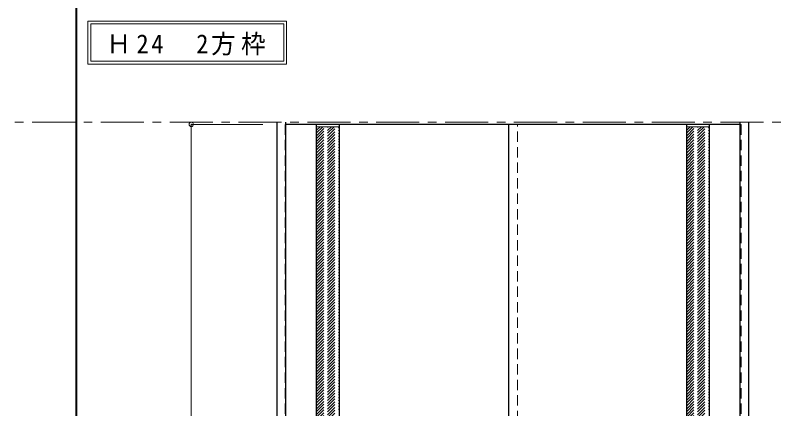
# Model space of a CAD drawing. Units: millimetres, scale not verified. Extents: x -6000 to 5700, y -4307 to 4260.
# Drawn here: x -2909 to -250, y -1406 to -36 of the extents above; entities that cross this region are included whole.
import ezdxf

# ---------------------------------------------------------------- set-up
doc = ezdxf.new("R2010")
doc.units = ezdxf.units.MM
doc.header["$LTSCALE"] = 30
doc.header["$PDMODE"] = 32
doc.header["$PDSIZE"] = 15
doc.linetypes.add('CHAIN1', pattern=[8, 5, -1, 1, -1])
doc.linetypes.add('DASHED1', pattern=[1.8, 1.2, -0.6])
for name, color, linetype, lineweight in [('0-1_通り芯', 7, 'CHAIN1', 18), ('0-2_扉', 4, 'DASHED1', 9), ('0-3_仕上げ', 3, 'Continuous', 25), ('0-4_枠', 3, 'Continuous', 25), ('0-A_文字', 7, 'Continuous', 18), ('0-B_寸法', 4, 'Continuous', 9), ('0-C_ハッチ', 4, 'DASHED1', 9), ('F-1_枠', 6, 'Continuous', 40)]:
    doc.layers.add(name, color=color, linetype=linetype, lineweight=lineweight)
doc.styles.add('ＭＳ ゴシック', font='')
doc.styles.get('ＭＳ ゴシック').set_extended_font_data('MS Gothic')

msp = doc.modelspace()

# ---------------------------------------------------------------- linework, layer by layer
at = {"layer": '0-1_通り芯'}
msp.add_line((-5490, -407.5), (100, -407.5), dxfattribs=at)
at = {"layer": '0-2_扉'}
for p, q in [((-1965, -415.5), (-1968, -415.5)), ((-1968, -415.5), (-1968, -2798.5)), ((-1158, -2798.5), (-1158, -415.5)), ((-381, -415.5), (-378, -415.5)), ((-378, -415.5), (-378, -2798.5))]:
    msp.add_line(p, q, dxfattribs=at)
at = {"layer": '0-2_扉', "color": 3, "linetype": 'Continuous', "lineweight": 25}
for p, q in [((-381, -415.5), (-1965, -415.5)), ((-1188, -2798.5), (-1188, -415.5))]:
    msp.add_line(p, q, dxfattribs=at)
at = {"layer": '0-3_仕上げ'}
for p, q in [((-1858, -2798.5), (-1858, -415.5)), ((-1778, -2798.5), (-1778, -415.5)), ((-568, -2798.5), (-568, -415.5)), ((-488, -2798.5), (-488, -415.5))]:
    msp.add_line(p, q, dxfattribs=at)
at = {"layer": '0-3_仕上げ', "color": 7, "lineweight": 18}
for p, q in [((-1778, -423.5), (-1858, -423.5)), ((-568, -423.5), (-488, -423.5))]:
    msp.add_line(p, q, dxfattribs=at)
at = {"layer": '0-4_枠'}
for p, q in [((-1995, -2807.5), (-1995, -407.5)), ((-1965, -2807.5), (-1965, -407.5)), ((-381, -2797.96), (-381, -407.5)), ((-351, -2807.5), (-351, -407.5))]:
    msp.add_line(p, q, dxfattribs=at)
at = {"layer": '0-A_文字'}
for p, q in [((-2655, -55.5), (-2655, -205.5)), ((-2645, -65.5), (-2645, -195.5)), ((-2645, -65.5), (-1972.38, -65.5)), ((-1972.38, -65.5), (-1972.38, -195.5)), ((-2655, -205.5), (-1962.38, -205.5)), ((-2645, -195.5), (-1972.38, -195.5))]:
    msp.add_line(p, q, dxfattribs=at)
msp.add_lwpolyline([(-2655, -55.5), (-1962.38, -55.5), (-1962.38, -205.5)], dxfattribs=at)
at = {"layer": '0-B_寸法'}
for q in [(-2045, -415.5), (-2295, -2798.5)]:
    msp.add_line((-2295, -415.5), q, dxfattribs=at)
at = {"layer": '0-B_寸法', "color": 7}
msp.add_point((-2295, -415.5), dxfattribs=at)
at = {"layer": '0-C_ハッチ'}
for p, q in [((-1858, -494.73), (-1786.77, -423.5)), ((-1858, -484.83), (-1796.67, -423.5)), ((-1858, -474.93), (-1806.57, -423.5)), ((-1858, -465.03), (-1816.47, -423.5)), ((-1858, -455.13), (-1826.37, -423.5)), ((-1858, -445.23), (-1836.27, -423.5)), ((-1858, -435.33), (-1846.17, -423.5)), ((-1858, -504.63), (-1778, -424.63)), ((-568, -494.73), (-496.77, -423.5)), ((-568, -484.83), (-506.67, -423.5)), ((-568, -474.93), (-516.57, -423.5)), ((-568, -465.03), (-526.47, -423.5)), ((-568, -455.13), (-536.37, -423.5)), ((-568, -445.23), (-546.27, -423.5)), ((-568, -435.33), (-556.17, -423.5)), ((-568, -504.63), (-488, -424.63)), ((-1858, -514.53), (-1778, -434.53)), ((-1858, -524.43), (-1778, -444.43)), ((-568, -514.53), (-488, -434.53)), ((-568, -524.43), (-488, -444.43)), ((-1858, -534.33), (-1778, -454.33)), ((-1858, -544.23), (-1778, -464.23)), ((-1858, -554.13), (-1778, -474.13)), ((-568, -534.33), (-488, -454.33)), ((-568, -544.23), (-488, -464.23)), ((-568, -554.13), (-488, -474.13)), ((-1858, -564.02), (-1778, -484.02)), ((-1858, -573.92), (-1778, -493.92)), ((-1858, -583.82), (-1778, -503.82)), ((-568, -564.02), (-488, -484.02)), ((-568, -573.92), (-488, -493.92)), ((-568, -583.82), (-488, -503.82)), ((-1858, -593.72), (-1778, -513.72)), ((-1858, -603.62), (-1778, -523.62)), ((-568, -593.72), (-488, -513.72)), ((-568, -603.62), (-488, -523.62)), ((-1858, -613.52), (-1778, -533.52)), ((-1858, -623.42), (-1778, -543.42)), ((-1858, -633.32), (-1778, -553.32)), ((-568, -613.52), (-488, -533.52)), ((-568, -623.42), (-488, -543.42)), ((-568, -633.32), (-488, -553.32)), ((-1858, -643.22), (-1778, -563.22)), ((-1858, -653.12), (-1778, -573.12)), ((-1858, -663.02), (-1778, -583.02)), ((-568, -643.22), (-488, -563.22)), ((-568, -653.12), (-488, -573.12)), ((-568, -663.02), (-488, -583.02)), ((-1858, -672.92), (-1778, -592.92)), ((-1858, -682.82), (-1778, -602.82)), ((-568, -672.92), (-488, -592.92)), ((-568, -682.82), (-488, -602.82)), ((-1858, -692.72), (-1778, -612.72)), ((-1858, -702.62), (-1778, -622.62)), ((-1858, -712.52), (-1778, -632.52)), ((-568, -692.72), (-488, -612.72)), ((-568, -702.62), (-488, -622.62)), ((-568, -712.52), (-488, -632.52)), ((-1858, -722.42), (-1778, -642.42)), ((-1858, -732.32), (-1778, -652.32)), ((-1858, -742.22), (-1778, -662.22)), ((-568, -722.42), (-488, -642.42)), ((-568, -732.32), (-488, -652.32)), ((-568, -742.22), (-488, -662.22)), ((-1858, -752.12), (-1778, -672.12)), ((-1858, -762.01), (-1778, -682.01)), ((-568, -752.12), (-488, -672.12)), ((-568, -762.01), (-488, -682.01)), ((-1858, -771.91), (-1778, -691.91)), ((-1858, -781.81), (-1778, -701.81)), ((-1858, -791.71), (-1778, -711.71)), ((-568, -771.91), (-488, -691.91)), ((-568, -781.81), (-488, -701.81)), ((-568, -791.71), (-488, -711.71)), ((-1858, -801.61), (-1778, -721.61)), ((-1858, -811.51), (-1778, -731.51)), ((-1858, -821.41), (-1778, -741.41)), ((-568, -801.61), (-488, -721.61)), ((-568, -811.51), (-488, -731.51)), ((-568, -821.41), (-488, -741.41)), ((-1858, -831.31), (-1778, -751.31)), ((-1858, -841.21), (-1778, -761.21)), ((-568, -831.31), (-488, -751.31)), ((-568, -841.21), (-488, -761.21)), ((-1858, -851.11), (-1778, -771.11)), ((-1858, -861.01), (-1778, -781.01)), ((-1858, -870.91), (-1778, -790.91)), ((-568, -851.11), (-488, -771.11)), ((-568, -861.01), (-488, -781.01)), ((-568, -870.91), (-488, -790.91)), ((-1858, -880.81), (-1778, -800.81)), ((-1858, -890.71), (-1778, -810.71)), ((-1858, -900.61), (-1778, -820.61)), ((-568, -880.81), (-488, -800.81)), ((-568, -890.71), (-488, -810.71)), ((-568, -900.61), (-488, -820.61)), ((-1858, -910.51), (-1778, -830.51)), ((-1858, -920.41), (-1778, -840.41)), ((-1858, -930.31), (-1778, -850.31)), ((-568, -910.51), (-488, -830.51)), ((-568, -920.41), (-488, -840.41)), ((-568, -930.31), (-488, -850.31)), ((-1858, -940.21), (-1778, -860.21)), ((-1858, -950.11), (-1778, -870.11)), ((-568, -940.21), (-488, -860.21)), ((-568, -950.11), (-488, -870.11)), ((-1858, -960), (-1778, -880)), ((-1858, -969.9), (-1778, -889.9)), ((-1858, -979.8), (-1778, -899.8)), ((-568, -960), (-488, -880)), ((-568, -969.9), (-488, -889.9)), ((-568, -979.8), (-488, -899.8)), ((-1858, -989.7), (-1778, -909.7)), ((-1858, -999.6), (-1778, -919.6)), ((-1858, -1009.5), (-1778, -929.5)), ((-568, -989.7), (-488, -909.7)), ((-568, -999.6), (-488, -919.6)), ((-568, -1009.5), (-488, -929.5)), ((-1858, -1019.4), (-1778, -939.4)), ((-1858, -1029.3), (-1778, -949.3)), ((-568, -1019.4), (-488, -939.4)), ((-568, -1029.3), (-488, -949.3)), ((-1858, -1039.2), (-1778, -959.2)), ((-1858, -1049.1), (-1778, -969.1)), ((-1858, -1059), (-1778, -979)), ((-568, -1039.2), (-488, -959.2)), ((-568, -1049.1), (-488, -969.1)), ((-568, -1059), (-488, -979)), ((-1858, -1068.9), (-1778, -988.9)), ((-1858, -1078.8), (-1778, -998.8)), ((-1858, -1088.7), (-1778, -1008.7)), ((-568, -1068.9), (-488, -988.9)), ((-568, -1078.8), (-488, -998.8)), ((-568, -1088.7), (-488, -1008.7)), ((-1858, -1098.6), (-1778, -1018.6)), ((-1858, -1108.5), (-1778, -1028.5)), ((-568, -1098.6), (-488, -1018.6)), ((-568, -1108.5), (-488, -1028.5)), ((-1858, -1118.4), (-1778, -1038.4)), ((-1858, -1128.3), (-1778, -1048.3)), ((-1858, -1138.2), (-1778, -1058.2)), ((-568, -1118.4), (-488, -1038.4)), ((-568, -1128.3), (-488, -1048.3)), ((-568, -1138.2), (-488, -1058.2)), ((-1858, -1148.09), (-1778, -1068.09)), ((-1858, -1157.99), (-1778, -1077.99)), ((-1858, -1167.89), (-1778, -1087.89)), ((-568, -1148.09), (-488, -1068.09)), ((-568, -1157.99), (-488, -1077.99)), ((-568, -1167.89), (-488, -1087.89)), ((-1858, -1177.79), (-1778, -1097.79)), ((-1858, -1187.69), (-1778, -1107.69)), ((-568, -1177.79), (-488, -1097.79)), ((-568, -1187.69), (-488, -1107.69)), ((-1858, -1197.59), (-1778, -1117.59)), ((-1858, -1207.49), (-1778, -1127.49)), ((-1858, -1217.39), (-1778, -1137.39)), ((-568, -1197.59), (-488, -1117.59)), ((-568, -1207.49), (-488, -1127.49)), ((-568, -1217.39), (-488, -1137.39)), ((-1858, -1227.29), (-1778, -1147.29)), ((-1858, -1237.19), (-1778, -1157.19)), ((-1858, -1247.09), (-1778, -1167.09)), ((-568, -1227.29), (-488, -1147.29)), ((-568, -1237.19), (-488, -1157.19)), ((-568, -1247.09), (-488, -1167.09)), ((-1858, -1256.99), (-1778, -1176.99)), ((-1858, -1266.89), (-1778, -1186.89)), ((-568, -1256.99), (-488, -1176.99)), ((-568, -1266.89), (-488, -1186.89)), ((-1858, -1276.79), (-1778, -1196.79)), ((-1858, -1286.69), (-1778, -1206.69)), ((-1858, -1296.59), (-1778, -1216.59)), ((-568, -1276.79), (-488, -1196.79)), ((-568, -1286.69), (-488, -1206.69)), ((-568, -1296.59), (-488, -1216.59)), ((-1858, -1306.49), (-1778, -1226.49)), ((-1858, -1316.39), (-1778, -1236.39)), ((-1858, -1326.29), (-1778, -1246.29)), ((-568, -1306.49), (-488, -1226.49)), ((-568, -1316.39), (-488, -1236.39)), ((-568, -1326.29), (-488, -1246.29)), ((-1858, -1336.19), (-1778, -1256.19)), ((-1858, -1346.08), (-1778, -1266.08)), ((-568, -1336.19), (-488, -1256.19)), ((-568, -1346.08), (-488, -1266.08)), ((-1858, -1355.98), (-1778, -1275.98)), ((-1858, -1365.88), (-1778, -1285.88)), ((-1858, -1375.78), (-1778, -1295.78)), ((-568, -1355.98), (-488, -1275.98)), ((-568, -1365.88), (-488, -1285.88)), ((-568, -1375.78), (-488, -1295.78)), ((-1858, -1385.68), (-1778, -1305.68)), ((-1858, -1395.58), (-1778, -1315.58)), ((-1858, -1405.48), (-1778, -1325.48)), ((-568, -1385.68), (-488, -1305.68)), ((-568, -1395.58), (-488, -1315.58)), ((-568, -1405.48), (-488, -1325.48)), ((-1858, -1415.38), (-1778, -1335.38)), ((-1858, -1425.28), (-1778, -1345.28)), ((-1858, -1435.18), (-1778, -1355.18)), ((-568, -1415.38), (-488, -1335.38)), ((-568, -1425.28), (-488, -1345.28)), ((-568, -1435.18), (-488, -1355.18)), ((-1858, -1445.08), (-1778, -1365.08)), ((-1858, -1454.98), (-1778, -1374.98)), ((-568, -1445.08), (-488, -1365.08)), ((-568, -1454.98), (-488, -1374.98)), ((-1858, -1464.88), (-1778, -1384.88)), ((-1858, -1474.78), (-1778, -1394.78)), ((-1858, -1484.68), (-1778, -1404.68)), ((-568, -1464.88), (-488, -1384.88)), ((-568, -1474.78), (-488, -1394.78)), ((-568, -1484.68), (-488, -1404.68))]:
    msp.add_line(p, q, dxfattribs=at)
at = {"layer": 'F-1_枠'}
msp.add_line((-2695, -3790), (-2695, 4175), dxfattribs=at)

# ---------------------------------------------------------------- texts
at = {"layer": '0-A_文字', "insert": (-2590.34, -175.5), "char_height": 65.98, "attachment_point": 7, "style": 'ＭＳ ゴシック'}
msp.add_mtext('\\T1.22;\\W0.95;Ｈ24\u30002方枠', dxfattribs=at)

doc.saveas('drawing.dxf')
